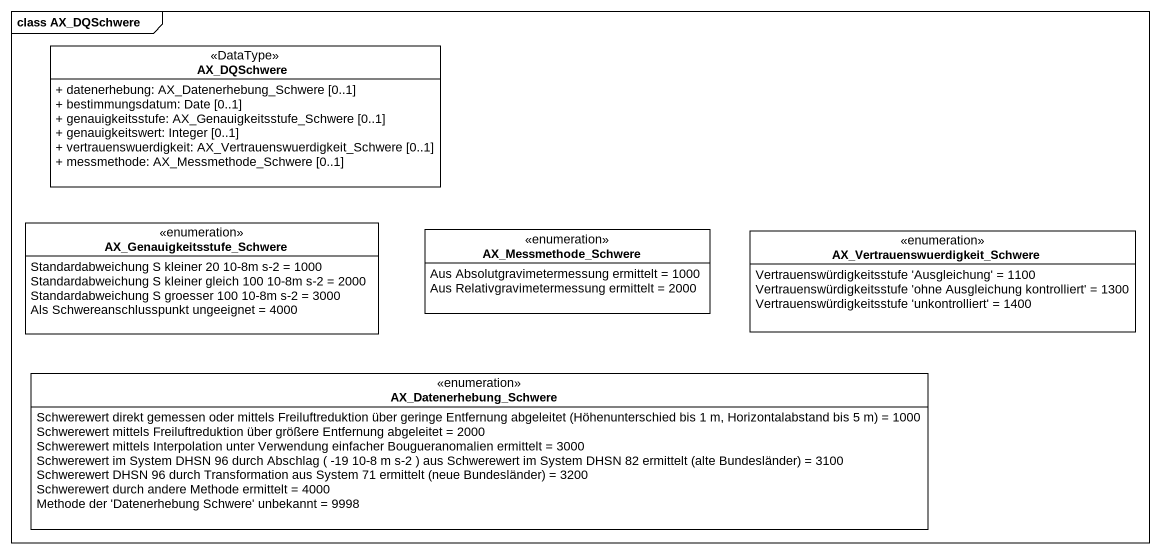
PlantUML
@startuml
mainframe class AX_DQSchwere
hide circle
hide empty members
skinparam classAttributeIconSize 0
class AX_DQSchwere <<DataType>> {
  + datenerhebung: AX_Datenerhebung_Schwere [0..1]
  + bestimmungsdatum: Date [0..1]
  + genauigkeitsstufe: AX_Genauigkeitsstufe_Schwere [0..1]
  + genauigkeitswert: Integer [0..1]
  + vertrauenswuerdigkeit: AX_Vertrauenswuerdigkeit_Schwere [0..1]
  + messmethode: AX_Messmethode_Schwere [0..1]
}
enum AX_Genauigkeitsstufe_Schwere {
  Standardabweichung S kleiner 20 10-8m s-2 = 1000
  Standardabweichung S kleiner gleich 100 10-8m s-2 = 2000
  Standardabweichung S groesser 100 10-8m s-2 = 3000
  Als Schwereanschlusspunkt ungeeignet = 4000
}
enum AX_Messmethode_Schwere {
  Aus Absolutgravimetermessung ermittelt = 1000
  Aus Relativgravimetermessung ermittelt = 2000
}
enum "AX_Vertrauenswuerdigkeit_Schwere" as AX_Vertrauenswuerdigkeit {
  Vertrauenswürdigkeitsstufe 'Ausgleichung' = 1100
  Vertrauenswürdigkeitsstufe 'ohne Ausgleichung kontrolliert' = 1300
  Vertrauenswürdigkeitsstufe 'unkontrolliert' = 1400
}
enum AX_Datenerhebung_Schwere {
  {field} Schwerewert direkt gemessen oder mittels Freiluftreduktion über geringe Entfernung abgeleitet (Höhenunterschied bis 1 m, Horizontalabstand bis 5 m) = 1000
  Schwerewert mittels Freiluftreduktion über größere Entfernung abgeleitet = 2000
  Schwerewert mittels Interpolation unter Verwendung einfacher Bougueranomalien ermittelt = 3000
  {field} Schwerewert im System DHSN 96 durch Abschlag ( -19 10-8 m s-2 ) aus Schwerewert im System DHSN 82 ermittelt (alte Bundesländer) = 3100
  {field} Schwerewert DHSN 96 durch Transformation aus System 71 ermittelt (neue Bundesländer) = 3200
  Schwerewert durch andere Methode ermittelt = 4000
  Methode der 'Datenerhebung Schwere' unbekannt = 9998
}
@enduml
